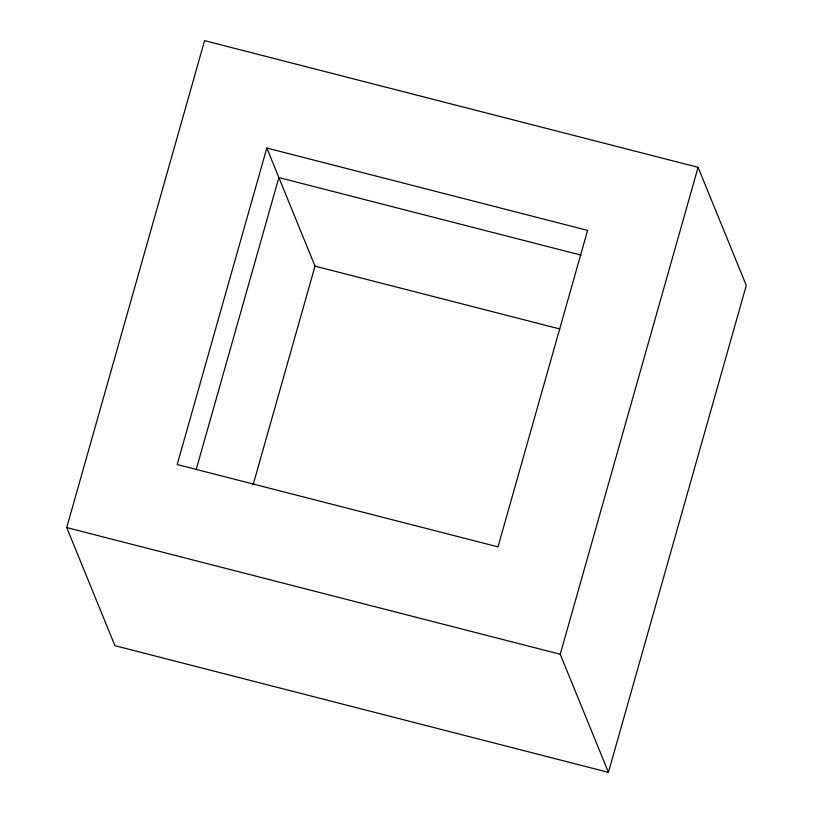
<?xml version="1.0" encoding="UTF-8"?>
<svg xmlns="http://www.w3.org/2000/svg" width="813" height="813" viewBox="0 0 813 813"><rect width="100%" height="100%" fill="white"/><g stroke="black" fill="none" stroke-linecap="round" stroke-linejoin="round"><path stroke-width="1.22" d="M66.717 527.566L204.581 40.65L698.082 167.326L746.283 285.434L608.419 772.35L114.918 645.674L66.717 527.566L560.228 654.252L608.419 772.35M266.816 148.027L177.204 464.528L497.983 546.864L587.596 230.374L266.816 148.027L315.017 266.136L253.087 484.873M196.177 469.609L278.869 177.559L581.214 255.16M560.228 654.252L698.082 167.326M315.017 266.136L559.588 328.909"/></g></svg>
